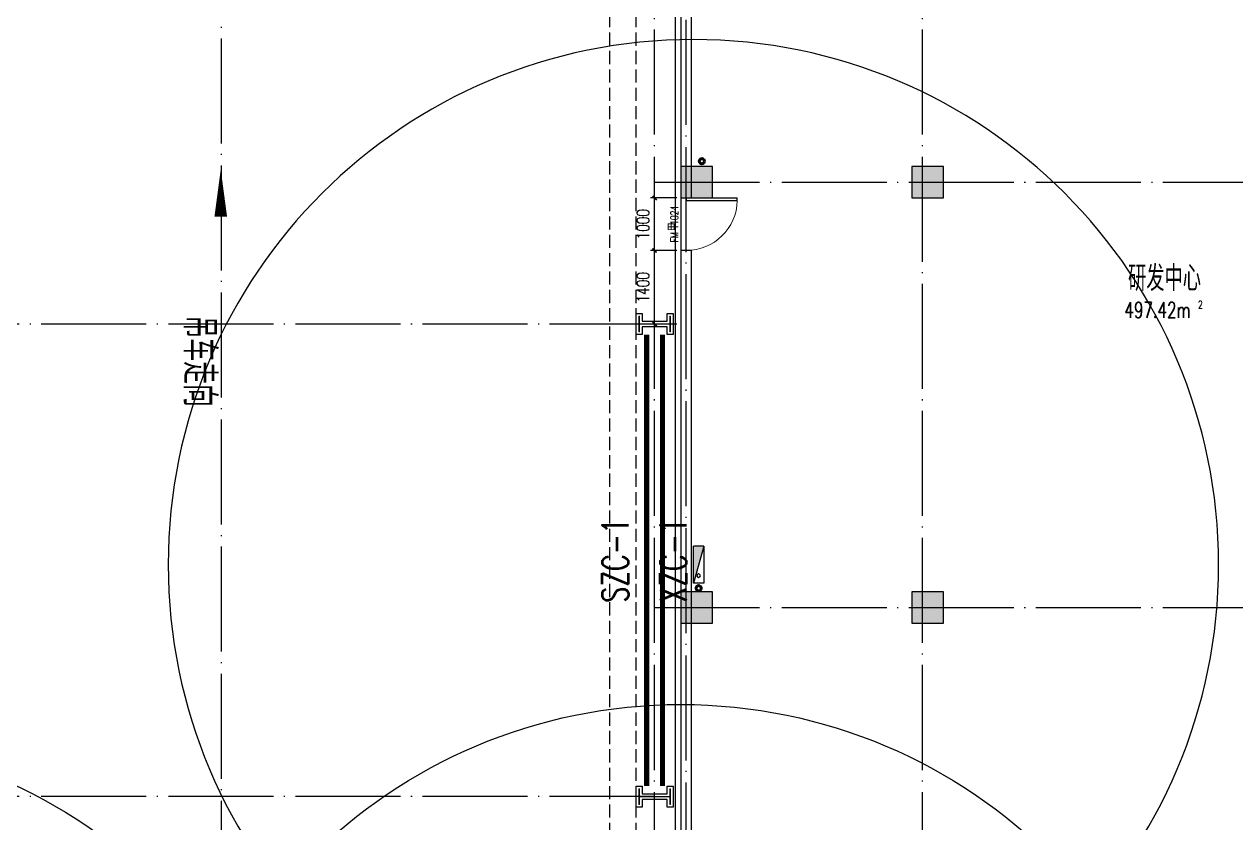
# Model space of a CAD drawing. Extents: x -1313754 to 847533, y 489853 to 941203.
# Drawn here: x -156459 to -133387, y 795321 to 810529 of the extents above; entities that cross this region are included whole.
import ezdxf
from ezdxf.enums import TextEntityAlignment as Align

# ---------------------------------------------------------------- set-up
doc = ezdxf.new("R2010")
doc.units = 0
doc.header["$LTSCALE"] = 1000
doc.header["$MEASUREMENT"] = 0
for name, pattern in [('CENTER', [2, 1.25, -0.25, 0.25, -0.25]), ('DASH', [0.35, 0.25, -0.1]), ('DOTE', [2.42, 2, -0.2, 0.02, -0.2])]:
    doc.linetypes.add(name, pattern=pattern)
doc.layers.get('Defpoints').update_dxf_attribs({"color": 210})
for name, color, linetype in [('A-AXIS-DOTE', 14, 'DOTE'), ('A-AXIS-DP', 126, 'Continuous'), ('A-HATCH-2', 251, 'Continuous'), ('A-LIN-V', 9, 'Continuous'), ('A-WINDOW', 140, 'Continuous'), ('A-防火门窗', 1, 'Continuous'), ('AS-COLN', 6, 'Continuous'), ('AS-WALL', 40, 'Continuous'), ('AS-结构边线层', 200, 'Continuous'), ('PUB_HATCH', 8, 'Continuous'), ('SB_ZF消火栓', 10, 'Continuous'), ('建-房间', 7, 'Continuous'), ('建-箭头', 3, 'Continuous'), ('建-门窗编号', 7, 'Continuous')]:
    doc.layers.add(name, color=color, linetype=linetype)
for name, color, linetype, lineweight in [('LG-ZF消防', 1, 'Continuous', 60), ('S-col', 2, 'Continuous', 0), ('THIN', 7, 'Continuous', 0), ('柱间支撑', 6, 'CENTER', 0)]:
    doc.layers.add(name, color=color, linetype=linetype, lineweight=lineweight)
doc.styles.add('_TCH_DIM_T3', font='SIMPLEX', dxfattribs={"width": 0.705882, "bigfont": 'GBCBIG'})
doc.styles.add('A-AREA', font='SIMPLEX', dxfattribs={"bigfont": 'GBCBIG'})
doc.styles.add('A-STANDARD', font='SIMPLEX', dxfattribs={"bigfont": 'GBCBIG'})
doc.styles.add('A-WIN-LABEL', font='SIMPLEX', dxfattribs={"bigfont": 'GBCBIG'})
doc.styles.add('TSSD_Rein', font='tj-romans1.shx', dxfattribs={"width": 0.7, "bigfont": 'tj-hztxt.shx'})
doc.dimstyles.new('_TCH_ARCH&&80', dxfattribs={"dimtxt": 238, "dimasz": 80, "dimexe": 80, "dimexo": 80, "dimgap": 101, "dimtad": 1, "dimdec": 0, "dimzin": 0, "dimdsep": 46, "dimtxsty": '_TCH_DIM_T3', "dimblk": 'ARCHTICK', "dimcen": 0.09, "dimclrt": 7, "dimazin": 2, "dimtfac": 1, "dimtdec": 0, "dimtix": 1, "dimtmove": 2, "dimatfit": 3, "dimfxl": 0, "dimtolj": 1, "dimtzin": 0, "dimarcsym": 0})

# ---------------------------------------------------------------- blocks, each defined once
blk = doc.blocks.new('dote')
at = {"layer": 'A-AXIS-DOTE'}
for p, q in [((68032.2, -69160), (68032.2, 36662.3)), ((76282.2, -68993.9), (76282.2, 36606.4)), ((81382.2, -68993.9), (81382.2, 36662.3)), ((76882.2, -68810), (76882.2, 36400)), ((76282.2, 2700), (98661.5, 2700)), ((76282.2, 0), (-41310, 0)), ((76282.2, -5400), (98661.5, -5400)), ((76282.2, -9000), (-41310, -9000))]:
    blk.add_line(p, q, dxfattribs=at)
blk = doc.blocks.new('43243')
at = {"layer": 'AS-结构边线层'}
for points in [[(-144054, 741420), (-144054, 832220)], [(-143954, 832220), (-143954, 741420), (-143154, 741420), (-143154, 741720), (-140454, 741720), (-140454, 741420), (-128354, 741420), (-128354, 741420), (-128354, 741820), (-128054, 741820), (-128054, 774220), (-128354, 774220), (-128354, 774520), (-131054, 774520), (-131054, 782920), (-128354, 782920), (-128354, 783220), (-128054, 783220), (-128054, 818320)]]:
    blk.add_lwpolyline(points, dxfattribs=at)
blk = doc.blocks.new('_FZH')
at = {"layer": 'A-HATCH-2'}
blk.add_lwpolyline([(-0.437, -0.25), (-0.437, 0.25), (-0.297, 0.25), (-0.297, 0.067), (0.298, 0.067), (0.298, 0.25), (0.438, 0.25), (0.438, -0.25), (0.298, -0.25), (0.298, -0.068), (-0.297, -0.068), (-0.297, -0.25)], close=True, dxfattribs=at)
at = {"layer": 'S-col'}
blk.add_lwpolyline([(-0.375, -0.188), (-0.375, 0.187), (-0.36, 0.187), (-0.36, 0.005), (0.36, 0.005), (0.36, 0.187), (0.375, 0.187), (0.375, -0.188), (0.36, -0.188), (0.36, -0.005), (-0.36, -0.005), (-0.36, -0.188)], close=True, dxfattribs=at)
blk = doc.blocks.new('w4234324')
at = {"xscale": 800.0000000000005, "yscale": 800.0000000000005, "zscale": 800.0000000000005}
for p in [(-144454, 804820), (-144454, 795820)]:
    blk.add_blockref('_FZH', p, dxfattribs=at)
blk = doc.blocks.new('3243243')
at = {"layer": 'A-HATCH-2', "linetype": 'DASH'}
for p, q in [((-145304.2, 741520), (-145304.2, 822870)), ((-144804.2, 741520), (-144804.2, 822870))]:
    blk.add_line(p, q, dxfattribs=at)
blk = doc.blocks.new('23124232432')
at = {"layer": '柱间支撑', "const_width": 100}
for points in [[(-144604, 804620), (-144604, 796020)], [(-144304, 804620), (-144304, 796020)]]:
    blk.add_lwpolyline(points, dxfattribs=at)
at = {"layer": 'THIN', "style": 'TSSD_Rein', "width": 0.7}
for s, p in [('SZC-1', (-144804, 800320)), ('XZC-1', (-143700, 800320))]:
    blk.add_text(s, height=500, rotation=90, dxfattribs=at).set_placement(p, align=Align.BOTTOM_CENTER)
blk = doc.blocks.new('A$C5D961328')
at = {"layer": 'SB_ZF消火栓'}
blk.add_hatch(color=256, dxfattribs=at).paths.add_polyline_path([(0, 40), (700, 40), (700, 240)])
at = {"layer": 'A-LIN-V', "ltscale": 500}
blk.add_circle((350, 40), 10001, dxfattribs=at)
at = {"layer": 'SB_ZF消火栓'}
for p, q in [((700, 240), (0, 240)), ((0, 240), (0, 40)), ((700, 240), (0, 40)), ((700, 240), (700, 40)), ((0, 40), (700, 40))]:
    blk.add_line(p, q, dxfattribs=at)
at = {"layer": 'SB_ZF消火栓', "color": 1}
blk.add_circle((140, 140), 32.5, dxfattribs=at)
blk = doc.blocks.new('43242343')
at = {"layer": 'LG-ZF消防', "linetype": 'Continuous'}
for centre in [(-143554, 807920), (-143616, 799787)]:
    blk.add_circle(centre, 50, dxfattribs=at)
blk = doc.blocks.new('234243242332')
at = {"layer": 'LG-ZF消防', "linetype": 'Continuous'}
blk.add_blockref('43242343', (0, 0), dxfattribs=at)
at = {"layer": 'SB_ZF消火栓', "xscale": -1, "rotation": 270}
blk.add_blockref('A$C5D961328', (-143756, 799887), dxfattribs=at)
at = {"layer": 'SB_ZF消火栓', "rotation": 90}
blk.add_blockref('A$C5D961328', (-143914, 787223), dxfattribs=at)
at = {"layer": 'SB_ZF消火栓'}
blk.add_blockref('A$C5D961328', (-161209, 786930), dxfattribs=at)
blk = doc.blocks.new('w4324323333')
at = {"layer": 'AS-COLN'}
for p, q in [((-143354, 807820), (-143954, 807820)), ((-143954, 807820), (-143954, 807220)), ((-143354, 807220), (-143354, 807820)), ((-138954, 807820), (-139554, 807820)), ((-139554, 807820), (-139554, 807220)), ((-138954, 807220), (-138954, 807820)), ((-143954, 807220), (-143354, 807220)), ((-139554, 807220), (-138954, 807220)), ((-143354, 799720), (-143954, 799720)), ((-143954, 799720), (-143954, 799120)), ((-143354, 799120), (-143354, 799720)), ((-138954, 799720), (-139554, 799720)), ((-139554, 799720), (-139554, 799120)), ((-138954, 799120), (-138954, 799720)), ((-143954, 799120), (-143354, 799120)), ((-139554, 799120), (-138954, 799120))]:
    blk.add_line(p, q, dxfattribs=at)
blk = doc.blocks.new('_ArchTick')
at = {"color": 0, "linetype": 'ByBlock', "const_width": 0.4}
blk.add_lwpolyline([(-0.5, -0.5), (0.5, 0.5)], dxfattribs=at)
blk = doc.blocks.new('*D877')
at = {"layer": 'A-AXIS-DP', "color": 0, "lineweight": -2}
for p, q in [((-144034, 806220), (-144534, 806220)), ((-144454, 804820), (-144454, 806220)), ((-144034, 804820), (-144534, 804820))]:
    blk.add_line(p, q, dxfattribs=at)
at = {"layer": 'Defpoints', "color": 0}
for p in [(-144454, 806220), (-143954, 806220), (-143954, 804820)]:
    blk.add_point(p, dxfattribs=at)
at = {"layer": 'A-AXIS-DP', "color": 0, "lineweight": -2, "xscale": 80, "yscale": 80, "zscale": 80}
for p, rotation in [((-144454, 806220), 90), ((-144454, 804820), 270)]:
    blk.add_blockref('_ArchTick', p, dxfattribs=dict(at, rotation=rotation))
at = {"layer": 'A-AXIS-DP', "color": 7, "insert": (-144674, 805520), "char_height": 238, "attachment_point": 5, "rotation": 90, "style": '_TCH_DIM_T3'}
blk.add_mtext('\\A1;1400', dxfattribs=at)
blk = doc.blocks.new('*D878')
at = {"layer": 'A-AXIS-DP', "color": 0, "lineweight": -2}
for p, q in [((-144034, 807220), (-144534, 807220)), ((-144454, 806220), (-144454, 807220)), ((-144034, 806220), (-144534, 806220))]:
    blk.add_line(p, q, dxfattribs=at)
at = {"layer": 'Defpoints', "color": 0}
for p in [(-144454, 807220), (-143954, 807220), (-143954, 806220)]:
    blk.add_point(p, dxfattribs=at)
at = {"layer": 'A-AXIS-DP', "color": 0, "lineweight": -2, "xscale": 80, "yscale": 80, "zscale": 80}
for p, rotation in [((-144454, 807220), 90), ((-144454, 806220), 270)]:
    blk.add_blockref('_ArchTick', p, dxfattribs=dict(at, rotation=rotation))
at = {"layer": 'A-AXIS-DP', "color": 7, "insert": (-144674, 806720), "char_height": 238, "attachment_point": 5, "rotation": 90, "style": '_TCH_DIM_T3'}
blk.add_mtext('\\A1;1000', dxfattribs=at)
blk = doc.blocks.new('$DorLib2D$00000001')
for p, q in [((0.45, 0.975), (0.5, 0.975)), ((0.45, 0), (0.45, 0.975)), ((0.5, 0), (0.5, 0.975)), ((0.5, 0), (0.45, 0))]:
    blk.add_line(p, q)
at = {"lineweight": 13}
blk.add_arc((0.475, 0), 0.975, 91.4693, 180, dxfattribs=at)

msp = doc.modelspace()

# ---------------------------------------------------------------- hatches: boundary and pattern name
at = {"layer": 'PUB_HATCH'}
for points in [[(-143954.2, 807220), (-143354.2, 807220), (-143354.2, 807820), (-143954.2, 807820)], [(-139554.2, 807220), (-138954.2, 807220), (-138954.2, 807820), (-139554.2, 807820)], [(-143954.2, 799120), (-143354.2, 799120), (-143354.2, 799720), (-143954.2, 799720)], [(-139554.2, 799120), (-138954.2, 799120), (-138954.2, 799720), (-139554.2, 799720)]]:
    msp.add_hatch(color=256, dxfattribs=at).paths.add_polyline_path(points)

# ---------------------------------------------------------------- linework, layer by layer
at = {"layer": 'AS-WALL'}
for p, q in [((-143954.2, 823420), (-143954.2, 807220)), ((-143754.2, 807220), (-143754.2, 823320)), ((-143954.2, 807220), (-143754.2, 807220)), ((-143754.2, 806220), (-143954.2, 806220)), ((-143954.2, 806220), (-143954.2, 770620)), ((-143754.2, 770720), (-143754.2, 806220))]:
    msp.add_line(p, q, dxfattribs=at)
at = {"layer": '建-箭头'}
msp.add_lwpolyline([(-152716.4, 800865, 0, 0, 0), (-152716.4, 807765, 0, 240, 0), (-152716.4, 806865, 0, 0, 0)], format="xyseb", dxfattribs=at)

# ---------------------------------------------------------------- block references
at = {"layer": 'A-AXIS-DP'}
msp.add_blockref('3243243', (0, 0), dxfattribs=at)
at = {"layer": 'A-WINDOW'}
for name in ['43243', 'w4234324']:
    msp.add_blockref(name, (0, 0), dxfattribs=at)
at = {"layer": 'A-防火门窗', "xscale": -1000, "yscale": 1000, "zscale": 199.9999999999999, "rotation": 269.9999999745178}
msp.add_blockref('$DorLib2D$00000001', (-143854.2, 806720), dxfattribs=at)
at = {"layer": 'AS-COLN'}
msp.add_blockref('w4324323333', (0, 0), dxfattribs=at)
at = {"layer": 'AS-WALL'}
msp.add_blockref('dote', (-220736.4, 804820), dxfattribs=at)
at = {"layer": 'SB_ZF消火栓', "linetype": 'Continuous'}
msp.add_blockref('234243242332', (0, 0), dxfattribs=at)
at = {"layer": '柱间支撑'}
msp.add_blockref('23124232432', (0, 0), dxfattribs=at)

# ---------------------------------------------------------------- texts
at = {"layer": '建-房间', "style": 'A-AREA'}
msp.add_text('研发中心', height=482.27, dxfattribs=at).set_placement((-135438.9, 805450))
at = {"layer": '建-房间', "style": 'A-AREA', "width": 0.705882}
for s, height, p in [('497.42m', 297.5, (-135506.4, 804938.1)), ('2', 148.8, (-134106.4, 805113.1))]:
    msp.add_text(s, height=height, dxfattribs=at).set_placement(p)
at = {"layer": '建-箭头', "color": 7, "style": 'A-STANDARD'}
msp.add_text('吊车走向', height=604.44, rotation=270, dxfattribs=at).set_placement((-153421.4, 804982.3))
at = {"layer": '建-门窗编号', "style": 'A-WIN-LABEL', "width": 0.705882}
for s, p in [('1024', (-144004.2, 806708.9)), ('FM', (-144004.2, 806376.1))]:
    msp.add_text(s, height=148.75, rotation=90, dxfattribs=at).set_placement(p)
at = {"layer": '建-门窗编号', "style": 'A-WIN-LABEL'}
msp.add_text('甲', height=168.8, rotation=90, dxfattribs=at).set_placement((-144004.2, 806586.1))

# ---------------------------------------------------------------- dimensions: what is measured, and where the dimension line sits
at = {"layer": 'A-AXIS-DP'}
for p1, p2, picture, middle in [((-143954.2, 806220), (-143954.2, 807220), '*D878', (-144674.2, 806720)), ((-143954.2, 804820), (-143954.2, 806220), '*D877', (-144674.2, 805520))]:
    dim = msp.add_aligned_dim(p1=p1, p2=p2, distance=500, dimstyle='_TCH_ARCH&&80', dxfattribs=at)
    dim.commit()
    dim.dimension.update_dxf_attribs({"geometry": picture, "text_midpoint": middle})

doc.saveas('drawing.dxf')
